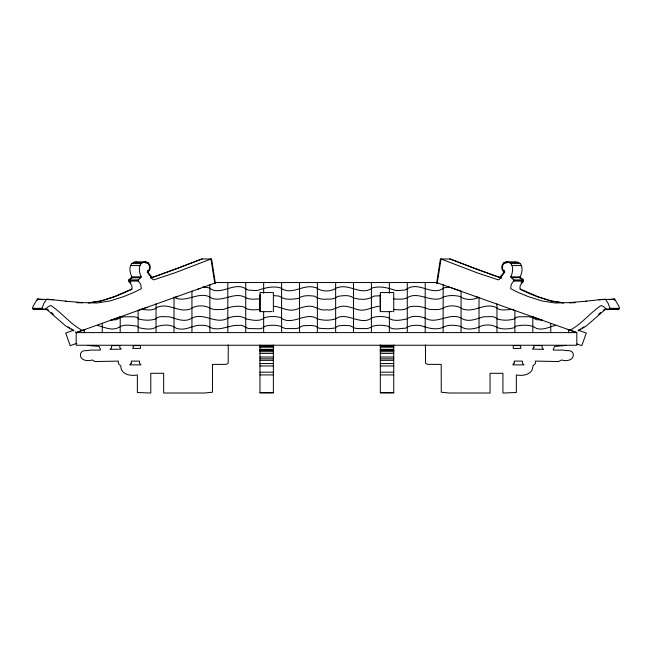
<?xml version="1.0" encoding="UTF-8"?>
<svg xmlns="http://www.w3.org/2000/svg" width="652" height="652" viewBox="0 0 652 652"><rect width="100%" height="100%" fill="white"/><g stroke="black" fill="none" stroke-linecap="round" stroke-linejoin="round"><path stroke-width="0.98" d="M436.596 283.498L440.402 258.983L450.426 258.983L474.028 268.208L501.176 277.801M437.207 283.498L441.021 258.983L477.288 272.878L498.242 279.838L499.179 279.488L504.835 272.08C501.942 269.993 501.494 265.454 504.371 263L506.278 262.137L508.747 262.308L510.899 263.571C513.866 267.507 512.611 272.74 510.793 276.88L514.159 280.499L511.266 284.345L510.671 288.665L517.517 292.161L528.617 296.717L541.999 300.963L555.202 303.001L570.533 302.569M563.662 302.854L551.405 300.963L538.022 296.717L520.573 289.178L519.897 287.899L520.296 285.332L523.458 281.085C522.904 275.666 514.42 278.265 511.103 277.744M151.867 277.149L147.898 272.08C150.791 269.993 151.231 265.454 148.371 263L146.455 262.137L136.317 262.137L133.847 262.308L131.696 263.571C128.729 267.507 129.984 272.74 131.81 276.88L128.436 280.499L131.704 285.332L132.103 287.899L131.427 289.178L113.978 296.717L100.595 300.963L88.338 302.854M214.793 283.498L210.979 258.983L174.712 272.878L153.758 279.838L152.821 279.488L147.165 272.08C150.058 269.993 150.506 265.454 147.629 263L145.722 262.137L143.253 262.308L141.101 263.571C138.134 267.507 139.389 272.74 141.207 276.88L137.841 280.499L140.734 284.345L141.329 288.665L134.483 292.161L123.383 296.717L110.001 300.963L96.798 303.001L81.467 302.569M44.515 309.284L46.398 309.284L33.211 309.276L32.6 308.339L33.105 306.285L37.27 299.121L53.236 299.733M83.171 330.89C70.889 324.663 62.511 313.359 51.231 305.715A1.353 0.962 90 0 0 50.823 305.56L48.313 306.587L45.477 309.284L43.88 309.676L42.005 308.339L43.92 303.221L46.675 299.121L66.17 301.183M520.508 277.744L520.19 276.88C522.016 272.74 523.271 267.507 520.304 263.571L518.153 262.308L514.966 262.137M514.893 318.29L515.919 317.369L518.707 316.782L528.788 316.75L532.806 317.597L536.286 319.676L542.293 320.059M569.636 330.393C581.551 324.199 589.726 313.147 600.769 305.715A1.353 0.962 -90 0 1 601.177 305.56L603.687 306.587L606.523 309.284L608.12 309.676L609.995 308.339L608.08 303.221L605.325 299.121L585.83 301.183M607.485 309.284L605.602 309.284L618.789 309.276L619.4 308.339L618.895 306.285L614.73 299.121L598.764 299.733M407.264 288.803L404.851 290.075L397.916 290.556A8.231 2.755 0 0 1 395.161 290.311C387.875 287.825 380.018 285.739 372.349 287.931C361.518 296.138 349.88 283.628 338.021 287.499A4.825 1.614 0 0 0 336.049 288.184C331.102 291.86 321.917 291.86 316.97 288.184A4.825 1.614 0 0 0 314.998 287.499C303.139 283.628 291.493 296.138 280.67 287.931C272.992 285.723 265.144 287.834 257.858 290.311A8.231 2.755 0 0 1 255.103 290.556L248.159 290.075L245.747 288.803M500.133 277.149L504.102 272.08C501.209 269.993 500.769 265.454 503.629 263L505.544 262.137L515.683 262.137M407.296 288.763C419.138 281.224 432.129 296.481 443.637 288.119A5.681 1.899 0 0 1 445.471 287.54L448.763 287.173M407.296 297.711C417.728 291.151 429.122 301.754 440.426 298.551C446.164 295.022 453.458 294.997 460.108 296.481C465.096 300.458 473.539 300.124 478.894 297.279M37.042 300.409L38.166 299.121M514.86 318.323L514.265 318.999C508.845 320.466 502.496 320.751 497.158 318.852C493.996 315.218 488.177 317.19 483.98 316.701C476.759 318.681 468.234 322.993 461.07 318.046C449.106 312.129 437.15 324.957 425.21 318.217M371.371 327.165L367.581 328.559L357.426 328.584L354.778 328.143L350.157 325.731L344.558 325.397L338.632 325.796L334.435 328.111L328.282 328.755L319.325 328.298L315.364 326.065L311.045 325.446L302.862 325.731L298.233 328.143L295.584 328.584L285.437 328.559L281.648 327.165M227.809 318.217C215.869 324.949 203.929 312.145 191.957 318.037C184.801 322.993 176.26 318.698 169.039 316.701C164.842 317.19 159.023 315.218 155.861 318.852C150.522 320.751 144.165 320.466 138.746 318.999L138.151 318.323M371.404 297.508L374.085 296.057L380.695 295.739M371.395 327.141L372.17 326.375C377.296 324.826 383.132 324.924 388.29 326.302C392.545 330.825 400.279 328.176 405.707 328.209C409.806 324.989 415.153 325.128 420.336 325.487C427.671 327.923 436.579 330.849 444.093 326.774C449.114 324.476 455.341 325.095 460.556 326.359C465.267 330.279 473.05 329.219 478.446 327.394C483.376 324.052 492.113 324.231 496.963 327.385C502.211 329.667 508.862 329.146 514.306 327.687L516.001 326.057C522.798 325.014 530.671 324.166 536.49 328.437C543.442 330.564 549.098 326.791 555.406 325.462M521.046 282.756L522.391 281.542M227.841 318.192C233.017 316.024 241.273 315.218 245.967 318.852C251.59 320.05 260.067 322.088 264.728 317.581C269.887 316.204 275.714 316.106 280.841 317.654L281.631 318.429M407.28 297.736C403.189 299.871 398.111 299.048 393.596 298.926M598.634 314.272L600.631 312.512M603.32 310.311L604.665 309.211M605.545 309.211L586.352 325.918L578.226 330.89M129.666 279.431L132.217 277.744M335.658 318.812C346.734 310.898 360.947 326.75 372.17 317.654C377.296 316.106 383.132 316.204 388.29 317.581C392.944 322.088 401.428 320.05 407.052 318.852C411.771 315.234 419.929 316.008 425.194 318.2M335.641 318.828C329.945 320.662 323.074 320.662 317.377 318.828M371.387 297.524C366.122 300.14 359.032 299.578 353.474 297.899C349.195 294.533 342.765 295.649 337.654 296.424C334.663 299.325 330.246 299.187 326.302 299.138C321.917 299.684 317.874 298.461 314.386 296.155C308.958 295.535 302.854 294.989 298.355 298.461C292.952 299.056 286.53 300.287 281.631 297.524M579.017 329.896L580.639 328.901M582.26 327.907L583.882 326.913M126.724 291.737L132.152 289.178M202.177 258.983L156.855 276.04M115.665 296.342L125.82 292.161M147.132 307.263L138.762 310.262M174.777 297.385L177.719 296.342M216.513 282.495L76.194 332.601L76.194 345.242L576.824 345.242L576.824 332.601L436.498 282.536L216.358 282.536M120.832 316.668L111.305 320.067M84.882 329.505L76.194 332.601L576.824 332.601L568.136 329.505M73.888 330.14L65.705 333.033L70.196 345.674L76.912 343.294M199.911 288.412L197.849 289.146M203.579 287.092L204.035 286.937M150.824 277.801L177.972 268.208L201.574 258.983L211.598 258.983L215.404 283.498M150.628 278.086L155.95 276.358M114.744 296.717L101.378 300.963L89.145 302.854M607.208 309.676L608.463 309.276M617.884 309.276L615.023 309.284M36.977 309.284L34.116 309.276M34.474 309.676L36.08 309.284M512.48 309.382C507.272 309.423 500.231 311.526 496.188 307.475C483.817 302.096 474.713 313.392 462.39 308.901C457.191 304.867 447.745 304.949 442.406 308.502C438.315 310.238 433.613 309.415 429.277 309.382C423.067 306.758 416.172 305.323 409.203 306.921C405.202 310.654 399.138 309.798 393.963 309.594M609.131 299.627L614.73 299.121M260.327 298.844C255.543 299.015 250.14 299.961 245.763 297.744M569.677 302.569L586.71 301.183M566.075 345.43L554.599 346.465L553.287 349.325L553.287 350.083L563.654 350.108C566.164 351.444 571.364 349.032 573.132 353.392C574.689 360.091 566.49 361.77 561.616 359.961L558.593 361.534L535.316 361.102L535.39 363.572L532.888 365.968C532.994 374.501 522.961 376.383 516.335 374.916L516.335 392.512L502.912 393.017L502.912 373.303L490.043 373.303L490.043 393.017L449.065 393.017L441.257 392.219L441.208 364.387L427.655 364.362L425.927 363.572A4.01 4.01 0 0 1 425.528 362.952L425.43 344.965M260.026 309.521C254.573 309.733 248.078 310.857 243.815 306.921C236.847 305.323 229.952 306.758 223.734 309.382C219.406 309.415 214.704 310.238 210.612 308.502C205.274 304.957 195.828 304.859 190.629 308.901C178.306 313.392 169.194 302.104 156.822 307.475C152.78 311.517 145.746 309.431 140.539 309.382M379.195 306.318C371.681 306.75 365.495 311.917 357.337 309.578C351.705 307.817 346.359 305.217 340.059 306.579C335.698 307.956 331.811 310.898 326.709 309.773C321.493 310.89 317.41 308.086 312.96 306.579C306.66 305.217 301.314 307.817 295.682 309.578C287.516 311.925 281.354 306.717 273.824 306.318M134.573 262.308L137.034 262.137M146.455 262.137L133.847 262.308M569.538 302.838L575.276 302.675M518.153 262.308L505.544 262.137M145.543 263L148.371 263M503.629 263L506.457 263M131.696 263.571L141.101 263.571M510.899 263.571L520.304 263.571M130.506 265.568L139.903 265.568M512.097 265.568L521.494 265.568M147.531 270.515L149.422 270.515M502.578 270.515L504.469 270.515M131.81 276.88L141.207 276.88M510.793 276.88L520.19 276.88M131.492 277.744L140.897 277.744M128.574 279.912L137.971 279.912M514.029 279.912L523.426 279.912M128.436 280.499L137.841 280.499M514.159 280.499L523.564 280.499M128.542 281.085L137.947 281.085M514.053 281.085L523.458 281.085M32.6 308.339L42.005 308.339M609.995 308.339L619.4 308.339M33.211 309.276L42.616 309.276M609.384 309.276L618.789 309.276M259.961 345.454L273.375 345.43M380.328 345.43L393.735 345.454M259.961 346.465L273.375 346.465M380.328 346.465L393.735 346.465M259.961 347.19L273.375 347.19M380.328 347.19L393.735 347.19M259.961 349.325L273.375 349.325M380.328 349.325L393.735 349.325M259.961 350.083L273.375 350.083M380.328 350.083L393.735 350.083M259.961 350.108L273.375 350.108M380.328 350.108L393.735 350.108M259.961 350.466L273.375 350.466M380.328 350.466L393.735 350.466M259.961 351.689L273.375 351.689M380.328 351.689L393.735 351.689M259.961 353.392L273.375 353.392M380.328 353.392L393.735 353.392M259.961 357.027L273.375 357.027M380.328 357.027L393.735 357.027M259.961 358.844L273.375 358.844M380.328 358.844L393.735 358.844M259.961 360.36L273.375 360.36M380.328 360.36L393.735 360.36M259.961 363.572L273.375 363.572M380.328 363.572L393.735 363.572M259.961 365.968L273.375 365.968M380.328 365.968L393.735 365.968M259.961 372.186L273.375 372.186M380.328 372.186L393.735 372.186M259.961 374.916L273.375 374.916M380.328 374.916L393.735 374.916M259.961 392.512L273.375 392.512M380.328 392.512L393.735 392.512M110.726 320.059L116.732 319.676L120.212 317.605L124.23 316.75L134.312 316.782L137.091 317.369L138.134 318.298M76.724 302.675L82.462 302.838M202.715 287.116L207.548 287.54A5.681 1.899 0 0 1 209.382 288.119C220.881 296.481 233.881 281.232 245.722 288.763M274.182 295.682L278.934 296.057L281.615 297.508M65.29 301.183L82.323 302.569M87.621 345.43L99.104 346.465L100.408 349.325L100.408 350.083L90.049 350.108C87.531 351.444 82.339 349.032 80.571 353.392C79.014 360.091 87.205 361.77 92.087 359.961L95.111 361.534L118.387 361.102L118.314 363.572L120.807 365.968C120.701 374.501 130.742 376.383 137.368 374.916L137.368 392.512L150.783 393.017L150.783 373.303L163.66 373.303L163.66 393.017L204.63 393.017L212.446 392.219L212.495 364.387L226.04 364.362L227.776 363.572A4.01 4.01 0 0 0 228.176 362.952L228.273 344.965M37.27 299.121L42.869 299.627M97.613 325.462C104.491 327.084 111.443 331.183 118.705 327.524C123.701 323.62 131.231 325.617 137.018 326.057L138.705 327.687C144.108 328.714 152.03 330.588 156.61 326.693C162.666 324.647 170.84 323.995 176.162 328.233C184.671 331.02 190.506 326.473 198.086 325.364C202.047 325.397 206.529 324.729 209.854 327.377C219.977 331.844 229.105 324.614 239.072 325.405C243.775 324.28 245.943 329.081 250.45 328.649C254.924 328.054 261.411 330.401 264.728 326.302C269.887 324.924 275.723 324.826 280.849 326.375L281.623 327.141M562.855 302.854L550.622 300.963L537.256 296.717M615.92 309.284L617.525 309.676M43.537 309.276L44.792 309.676M496.05 276.358L501.372 278.086M495.145 276.04L449.823 258.983M448.983 286.937L449.432 287.092M578.112 330.14L586.295 333.033L581.804 345.674L577.012 343.979M453.539 288.559L454.794 289.015M475.292 296.342L478.503 297.483M451.257 287.744L452.765 288.29M455.169 289.146L456.579 289.651M457.288 289.904L460.711 291.126M532.187 316.668L541.714 320.067M511.82 309.39L514.257 310.262M526.18 292.161L536.335 296.342M519.783 277.744L522.333 279.431M519.848 289.178L525.276 291.737M245.722 297.711C235.152 291.126 223.603 301.941 212.153 298.469C199.887 289.203 186.244 304.297 174.019 297.173L174.002 332.593M68.118 326.913L69.74 327.907M71.361 328.901L72.983 329.896M73.774 330.89L65.648 325.918L46.455 309.211M75.396 331.884L77.017 332.879M281.697 318.502C293.05 325.707 306.448 311.208 317.361 318.812M47.335 309.211L48.68 310.311M129.609 281.542L130.954 282.756M51.369 312.512L53.366 314.272M613.834 299.121L614.958 300.409M568.674 329.496L568.674 332.593M550.761 323.465L550.761 332.593M532.806 316.668L532.806 332.593M514.868 310.238L514.868 332.593M496.971 303.832L496.971 332.593M479.016 297.402L479.016 332.593M461.078 290.979L461.07 332.593M443.173 284.565L443.115 332.593M425.21 282.471L425.202 332.593M407.28 282.471L407.28 332.593M393.735 311.852L393.735 292.552L380.328 292.552L380.328 311.852M393.735 344.965L393.735 393.017L380.328 393.017L380.328 344.965M389.358 282.471L389.358 293.221M389.358 311.721L389.358 332.593M371.42 282.471L371.395 332.593M353.474 282.471L353.474 332.593M335.65 282.471L335.641 332.593M317.369 282.471L317.377 332.593M299.545 282.471L299.545 332.593M281.591 282.471L281.623 332.593M273.375 311.852L273.375 292.552L259.961 292.552L259.961 311.852M273.375 344.965L273.375 393.017L259.961 393.017L259.961 344.965M263.652 282.471L263.652 293.221M263.652 311.721L263.652 332.593M245.739 282.471L245.739 332.593M227.801 282.471L227.817 332.593M209.846 284.565L209.903 332.593M191.941 290.979L191.949 332.593M156.04 303.832L156.04 332.593M138.151 310.238L138.151 332.593M120.212 316.668L120.212 332.593M102.258 323.465L102.258 332.593M84.344 329.496L84.344 332.593M271.99 311.363A2.755 0.921 0 0 1 270.107 311.656L262.74 311.656A2.763 0.921 0 0 1 259.944 310.825L260.018 295.185A2.755 0.921 0 0 1 260.58 294.688M380.418 294.908A2.755 0.921 0 0 0 380.214 295.258L380.287 310.727A2.755 0.921 0 0 0 380.475 311.069M381.029 311.363A2.755 0.921 0 0 0 382.911 311.656L390.279 311.656A2.763 0.921 0 0 0 392.471 311.314M133.301 346.725L132.723 348.404L140.465 348.404L140.465 345.601L133.301 345.601L133.301 346.725M514.208 363.115L512.716 364.875L524.029 364.875L522.407 363.262L522.407 361.102L514.208 361.102L514.208 363.115M111.598 347.769L109.984 349.382L121.296 349.113L119.805 347.614L119.805 345.601L111.598 345.601L111.598 347.769M131.288 363.262L129.675 364.875L140.987 364.875L139.495 363.115L139.495 361.102L131.288 361.102L131.288 363.262M533.898 347.614L532.407 349.113L543.719 349.382L542.105 347.769L542.105 345.601L533.898 345.601L533.898 347.614M520.394 345.601L513.238 345.601L513.238 348.404L520.972 348.404L520.394 345.601"/></g></svg>
